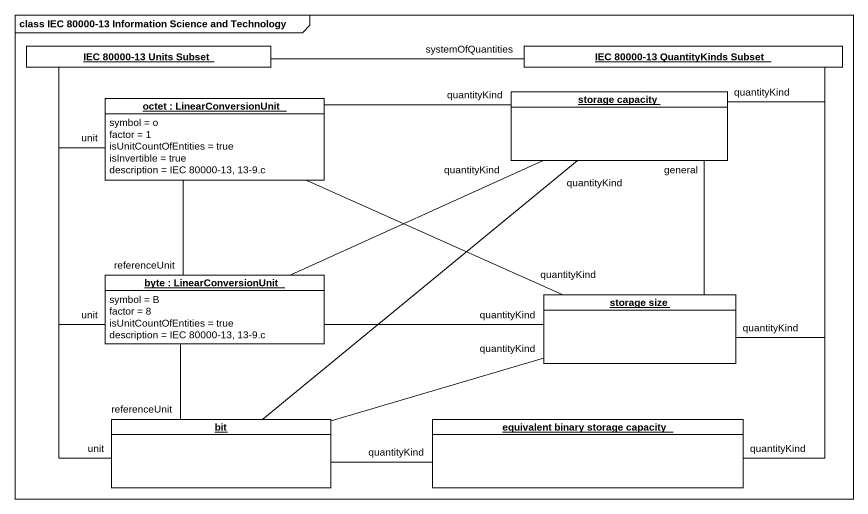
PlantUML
@startuml
mainframe class IEC 80000-13 Information Science and Technology
hide circle
hide empty members
object "IEC 80000-13 Units Subset" as IEC_80000_13_Units_Subset #FFFFFF
object "IEC 80000-13 QuantityKinds Subset" as IEC_80000_13_QuantityKinds #FFFFFF
object "storage capacity" as storage_capacity #FFFFFF
object "octet : LinearConversionUnit" as octet #FFFFFF {
  symbol = o
  factor = 1
  isUnitCountOfEntities = true
  isInvertible = true
  description = IEC 80000-13, 13-9.c
}
object "byte : LinearConversionUnit" as byte #FFFFFF {
  symbol = B
  factor = 8
  isUnitCountOfEntities = true
  description = IEC 80000-13, 13-9.c
}
object "storage size" as storage_size #FFFFFF
object bit #FFFFFF
object "equivalent binary storage capacity" as equivalent_binary_storage #FFFFFF
IEC_80000_13_QuantityKinds -left- IEC_80000_13_Units_Subset : systemOfQuantities
storage_capacity -up- IEC_80000_13_QuantityKinds : quantityKind
octet -up- IEC_80000_13_Units_Subset : unit
octet -right- storage_capacity : quantityKind
octet -right- storage_size : quantityKind
byte -up- IEC_80000_13_Units_Subset : unit
byte -right- storage_capacity : quantityKind
byte -up- octet : referenceUnit
byte -right- storage_size : quantityKind
storage_size -up- IEC_80000_13_QuantityKinds : quantityKind
storage_size -up- storage_capacity : general
bit -up- IEC_80000_13_Units_Subset : unit
bit -up- storage_capacity : quantityKind
bit -up- byte : referenceUnit
bit -right- storage_size : quantityKind
bit -right- equivalent_binary_storage : quantityKind
equivalent_binary_storage -up- IEC_80000_13_QuantityKinds : quantityKind
@enduml
